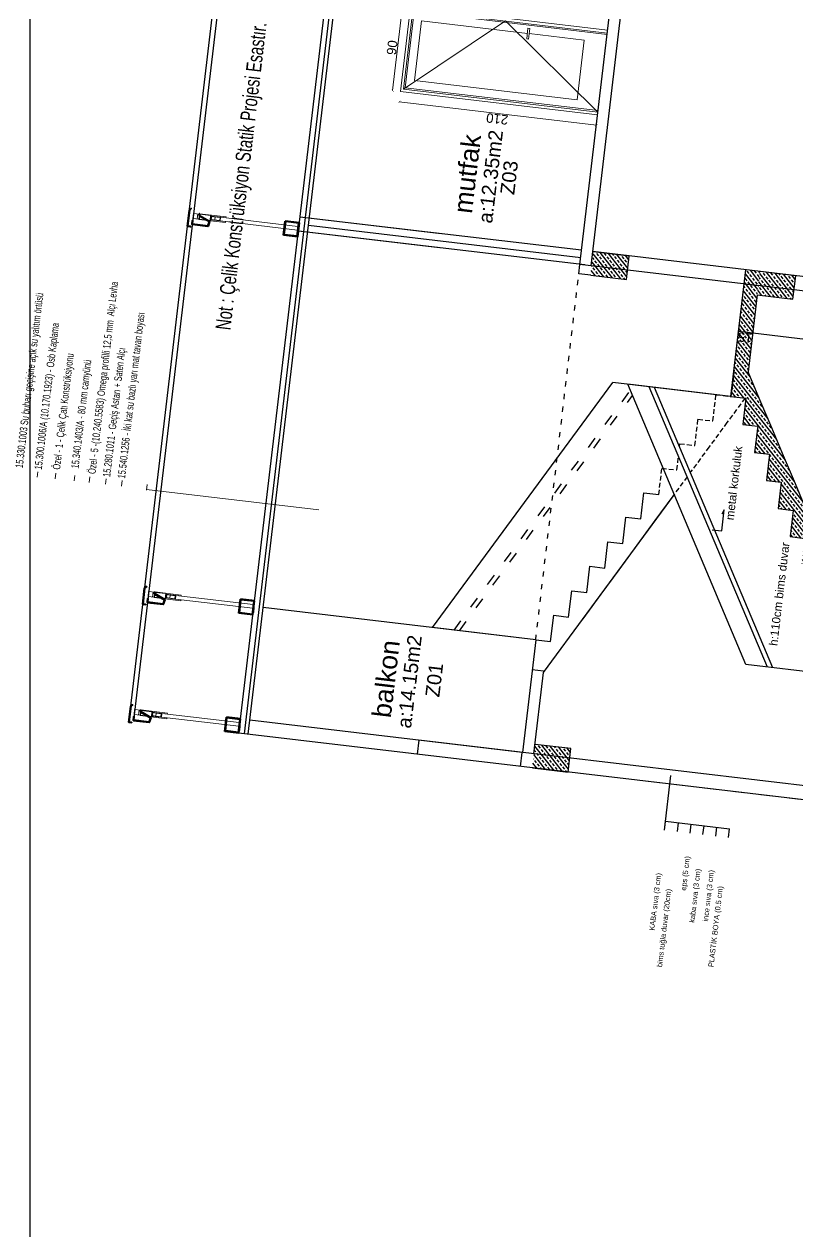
# Model space of a CAD drawing. Header units: centimetres. Extents: x -373760 to 14750, y -122502 to 29584.
# Drawn here: x -342415 to -338322, y -75884 to -69494 of the extents above; entities that cross this region are included whole.
import ezdxf
from ezdxf.enums import TextEntityAlignment as Align

# ---------------------------------------------------------------- set-up
doc = ezdxf.new("R2010")
doc.units = ezdxf.units.CM
doc.linetypes.add('ACAD_ISO03W100', pattern=[30, 12, -18])
doc.linetypes.add('HIDDENX2', pattern=[0.75, 0.5, -0.25])
for name, color, linetype, lineweight in [('-_Yazı_malzeme_DOSEME-Karo mozaik', 13, 'Continuous', 15), ('AKSLAR-P', 211, 'Continuous', 9), ('duvar', 10, 'Continuous', 25), ('MS_TAŞIYICI', 1, 'Continuous', 40), ('NESTAVILLA SACLARI', 22, 'Continuous', 15), ('Ölçü iç KGK', 124, 'Continuous', 20)]:
    doc.layers.add(name, color=color, linetype=linetype, lineweight=lineweight)
for name, color, linetype in [('alan', 7, 'Continuous'), ('ARK_WALL', 1, 'Continuous'), ('CER', 4, 'Continuous'), ('dog', 30, 'Continuous'), ('K', 1, 'Continuous'), ('mahal', 7, 'Continuous'), ('Oda', 7, 'Continuous'), ('Standart', 7, 'Continuous'), ('Tarama', 253, 'Continuous'), ('TASYUNU-P', 40, 'Continuous')]:
    doc.layers.add(name, color=color, linetype=linetype)
doc.layers.add('Öçü', color=7, linetype='Continuous', lineweight=18, true_color=0xd1cbad)
doc.styles.add('ARC-01', font='arial.ttf')
doc.styles.get("Standard").update_dxf_attribs({"font": 'arial.ttf'})
doc.linetypes.add('BATTING', pattern='A,0.00254,-2.54,[134,ltypeshp.shx,S=2.54,R=0,X=-2.54,Y=0],-5.08,[134,ltypeshp.shx,S=2.54,R=180,X=2.54,Y=0],-2.54', length=10.16254)
doc.dimstyles.new('aydın ölçü', dxfattribs={"dimtxt": 10, "dimasz": 2.5, "dimexe": 5, "dimexo": 5, "dimtad": 1, "dimdec": 0, "dimtxsty": 'Standard', "dimblk": 'ARCHTICK', "dimcen": 2.5, "dimse1": 1, "dimse2": 1, "dimadec": 0, "dimazin": 0, "dimtfac": 1, "dimtdec": 0, "dimtix": 1, "dimtmove": 0, "dimatfit": 3, "dimfxl": 5, "dimfxlon": 1, "dimarcsym": 0})

# ---------------------------------------------------------------- blocks, each defined once
blk = doc.blocks.new('_ArchTick')
at = {"color": 0, "linetype": 'ByBlock', "const_width": 0.15}
blk.add_lwpolyline([(-0.5, -0.5), (0.5, 0.5)], dxfattribs=at)
blk = doc.blocks.new('*D785')
at = {"layer": 'Defpoints', "color": 0, "transparency": 16777216}
for p in [(-22266.4, -14342.5), (-22266.4, -14357.5), (-22264.4, -14357.5)]:
    blk.add_point(p, dxfattribs=at)
at = {"layer": 'Öçü', "color": 0, "lineweight": -2, "transparency": 16777216}
blk.add_line((-22264.4, -14342.5), (-22264.4, -14357.5), dxfattribs=at)
at = {"layer": 'Öçü', "color": 0, "lineweight": -2, "transparency": 16777216, "xscale": 2.5, "yscale": 2.5, "zscale": 2.5}
for p, rotation in [((-22264.4, -14342.5), 90), ((-22264.4, -14357.5), 270)]:
    blk.add_blockref('_ArchTick', p, dxfattribs=dict(at, rotation=rotation))
at = {"layer": 'Öçü', "color": 0, "transparency": 16777216, "insert": (-22270.1, -14350), "char_height": 10, "attachment_point": 5, "rotation": 90}
blk.add_mtext('15', dxfattribs=at)
blk = doc.blocks.new('*D786')
at = {"layer": 'Defpoints', "color": 0, "transparency": 16777216}
for p in [(-22266.4, -14357.5), (-22264.4, -14517.4), (-22264.4, -14517.4)]:
    blk.add_point(p, dxfattribs=at)
at = {"layer": 'Öçü', "color": 0, "lineweight": -2, "transparency": 16777216}
blk.add_line((-22264.4, -14357.5), (-22264.4, -14517.4), dxfattribs=at)
at = {"layer": 'Öçü', "color": 0, "lineweight": -2, "transparency": 16777216, "xscale": 2.5, "yscale": 2.5, "zscale": 2.5}
for p, rotation in [((-22264.4, -14357.5), 90), ((-22264.4, -14517.4), 270)]:
    blk.add_blockref('_ArchTick', p, dxfattribs=dict(at, rotation=rotation))
at = {"layer": 'Öçü', "color": 0, "transparency": 16777216, "insert": (-22270.1, -14437.4), "char_height": 10, "attachment_point": 5, "rotation": 90}
blk.add_mtext('160', dxfattribs=at)
blk = doc.blocks.new('*D37')
at = {"layer": 'Defpoints', "color": 0, "transparency": 16777216}
for p in [(3422, 311.4), (3332, 302.9), (3422, 302.9)]:
    blk.add_point(p, dxfattribs=at)
at = {"layer": 'Öçü', "color": 0, "lineweight": -2, "transparency": 16777216}
blk.add_line((3332, 311.4), (3422, 311.4), dxfattribs=at)
at = {"layer": 'Öçü', "color": 0, "lineweight": -2, "transparency": 16777216, "xscale": 2.5, "yscale": 2.5, "zscale": 2.5, "rotation": 180}
blk.add_blockref('_ArchTick', (3332, 311.4), dxfattribs=at)
at = {"layer": 'Öçü', "color": 0, "lineweight": -2, "transparency": 16777216, "xscale": 2.5, "yscale": 2.5, "zscale": 2.5}
blk.add_blockref('_ArchTick', (3422, 311.4), dxfattribs=at)
at = {"layer": 'Öçü', "color": 0, "transparency": 16777216, "insert": (3377, 317.2), "char_height": 10, "attachment_point": 5}
blk.add_mtext('90', dxfattribs=at)
blk = doc.blocks.new('*D38')
at = {"layer": 'Defpoints', "color": 0, "transparency": 16777216}
for p in [(3332, 302.9), (3320.9, 92.9), (3332, 92.9)]:
    blk.add_point(p, dxfattribs=at)
at = {"layer": 'Öçü', "color": 0, "lineweight": -2, "transparency": 16777216}
blk.add_line((3320.9, 302.9), (3320.9, 92.9), dxfattribs=at)
at = {"layer": 'Öçü', "color": 0, "lineweight": -2, "transparency": 16777216, "xscale": 2.5, "yscale": 2.5, "zscale": 2.5}
for p, rotation in [((3320.9, 302.9), 90), ((3320.9, 92.9), 270)]:
    blk.add_blockref('_ArchTick', p, dxfattribs=dict(at, rotation=rotation))
at = {"layer": 'Öçü', "color": 0, "transparency": 16777216, "insert": (3315.2, 197.9), "char_height": 10, "attachment_point": 5, "rotation": 90}
blk.add_mtext('210', dxfattribs=at)
blk = doc.blocks.new('gfhfghfghfg')
for p, q in [((-45, 0), (45, 0)), ((-45, -210), (-45, 0)), ((45, 0), (45, -210)), ((-42.1, -2.9), (42.1, -2.9)), ((-42.1, -210), (-42.1, -2.9)), ((-40.6, -4.4), (40.6, -4.4)), ((-40.6, -210), (-40.6, -4.4)), ((40.6, -4.4), (40.6, -210)), ((42.1, -2.9), (42.1, -210)), ((-31.8, -13.2), (31.8, -13.2)), ((-31.8, -186.5), (-31.8, -13.2)), ((31.8, -13.2), (31.8, -126)), ((37.3, -126), (25.8, -126)), ((25.8, -128), (25.8, -126)), ((37.3, -128), (37.3, -126)), ((37.3, -128), (25.8, -128)), ((31.8, -128), (31.8, -186.5)), ((31.8, -186.5), (-31.8, -186.5)), ((45, -210), (-45, -210))]:
    blk.add_line(p, q)
at = {"color": 8}
for p, q in [((-42.1, -2.9), (42.1, -101.5)), ((42.1, -101.5), (-42.1, -210))]:
    blk.add_line(p, q, dxfattribs=at)
at = {"layer": 'Öçü'}
dim = blk.add_linear_dim(base=(45, 8.5), p1=(-45, 0), p2=(45, 0), dimstyle='aydın ölçü', dxfattribs=at)
dim.commit()
dim.dimension.update_dxf_attribs({"geometry": '*D37', "text_midpoint": (0, 14.2), "insert": (-3377, -302.9)})
dim = blk.add_linear_dim(base=(-56.1, -210), p1=(-45, 0), p2=(-45, -210), angle=90, dimstyle='aydın ölçü', dxfattribs=at)
dim.commit()
dim.dimension.update_dxf_attribs({"geometry": '*D38', "text_midpoint": (-61.8, -105), "insert": (-3377, -302.9)})
blk = doc.blocks.new('GFHFGHGFGHF')
at = {"layer": 'Tarama'}
h = blk.add_hatch(dxfattribs=at)
h.set_pattern_fill('ANSI33', color=256)
h.set_pattern_definition([(45, (-2465.8184, -3928.778), (-4.490128, 4.490128), []), (45, (-2461.328, -3928.778), (-4.490128, 4.490128), [3.175, -1.5875])])
h.paths.add_polyline_path([(-630, 347.3), (-650, 347.3), (-650, 309.3), (-630, 309.3)])
h.paths.add_polyline_path([(-625, 347.3), (-630, 347.3), (-630, 309.3), (-625, 309.3)])
h = blk.add_hatch(dxfattribs=at)
h.set_pattern_fill('ANSI33', color=256)
h.set_pattern_definition([(45, (-1940.9624, -3928.778), (-4.490128, 4.490128), []), (45, (-1936.472, -3928.778), (-4.490128, 4.490128), [3.175, -1.5875])])
h.paths.add_polyline_path([(-105.1, 347.3), (-125.1, 347.3), (-125.1, 309.3), (-105.1, 309.3)])
h.paths.add_polyline_path([(-100.1, 347.3), (-105.1, 347.3), (-105.1, 309.3), (-100.1, 309.3)])
h = blk.add_hatch(dxfattribs=at)
h.set_pattern_fill('ANSI33', color=256)
h.set_pattern_definition([(45, (-10.045, -146.511), (-4.49013, 4.49013), []), (45, (-5.555, -146.511), (-4.49013, 4.49013), [3.175, -1.5875])])
h.paths.add_polyline_path([(-262.9, 138), (-234.9, 153.9), (-206.9, 169.8), (-100, 169.8), (-100, 184.8), (-234.9, 184.8), (-234.9, 168.9), (-262.9, 168.9), (-262.9, 153), (-290.9, 153), (-290.9, 137.1), (-318.9, 137.1), (-318.9, 121.2), (-346.9, 121.2), (-346.9, 105.3), (-374.9, 105.3), (-374.9, 89.4), (-402.9, 89.4), (-402.9, 73.5), (-430.9, 73.5), (-430.9, 57.6), (-458.9, 57.6), (-458.9, 41.7), (-486.9, 41.7), (-486.9, 25.8), (-514.9, 25.8), (-514.9, 9.9), (-488.5, 9.9), (-458.9, 26.7), (-430.9, 42.6), (-402.9, 58.5), (-374.9, 74.4), (-346.9, 90.3), (-318.9, 106.2), (-290.9, 122.1)])
h = blk.add_hatch(dxfattribs=at)
h.set_pattern_fill('ANSI33', color=256)
h.set_pattern_definition([(45, (-1940.9624, -4106.189), (-4.490128, 4.490128), []), (45, (-1936.472, -4106.189), (-4.490128, 4.490128), [3.175, -1.5875])])
h.paths.add_polyline_path([(-105.1, 169.9), (-125.1, 169.9), (-125.1, 131.9), (-105.1, 131.9)])
h.paths.add_polyline_path([(-100.1, 169.9), (-105.1, 169.9), (-105.1, 131.9), (-100.1, 131.9)])
at = {"layer": '-_Yazı_malzeme_DOSEME-Karo mozaik'}
for p, q in [((-400.3, 904), (-406.1, 904)), ((-400.3, 904), (-406.1, 904)), ((-399.7, 884.7), (-405.5, 884.7)), ((-399.7, 864.6), (-405.5, 864.6)), ((-399.3, 848.7), (-405.1, 848.7)), ((-399.2, 831.3), (-405, 831.3)), ((-399.2, 814), (-405, 814)), ((-400.3, 787.3), (-406.1, 787.3)), ((-405.5, 603.8), (-405.5, 787.3))]:
    blk.add_line(p, q, dxfattribs=at)
at = {"layer": 'AKSLAR-P', "linetype": 'ACAD_ISO03W100'}
blk.add_line((-650, 61.9), (-650, 610), dxfattribs=at)
at = {"layer": 'ARK_WALL'}
for points in [[(-650, 660), (-649.7, 659.5), (-647.9, 660), (-648.1, 659.5)], [(-648.1, 659.5), (-647.8, 659), (-647.9, 660), (-647.6, 659.5)], [(-647.8, 659), (-642.2, 659), (-647.6, 659.5), (-642.4, 659.5)], [(-642.2, 659), (-641.9, 659.5), (-642.4, 659.5), (-642, 660)], [(-641.9, 659.5), (-640.4, 659.5), (-642, 660), (-640, 660)], [(-524.2, 660, 0.1), (-523.9, 659.5, 0.1), (-522.1, 660, 0.1), (-522.3, 659.5, 0.1)], [(-522.3, 659.5, 0.1), (-522, 659, 0.1), (-522.1, 660, 0.1), (-521.8, 659.5, 0.1)], [(-522, 659, 0.1), (-516.4, 659, 0.1), (-521.8, 659.5, 0.1), (-516.6, 659.5, 0.1)], [(-516.4, 659, 0.1), (-516.1, 659.5, 0.1), (-516.6, 659.5, 0.1), (-516.2, 660, 0.1)], [(-516.1, 659.5, 0.1), (-514.6, 659.5, 0.1), (-516.2, 660, 0.1), (-514.2, 660, 0.1)], [(-121.3, 660), (-121, 659.5), (-119.2, 660), (-119.4, 659.5)], [(-119.4, 659.5), (-119.1, 659), (-119.2, 660), (-118.9, 659.5)], [(-119.1, 659), (-113.5, 659), (-118.9, 659.5), (-113.7, 659.5)], [(-113.5, 659), (-113.2, 659.5), (-113.7, 659.5), (-113.3, 660)], [(-113.2, 659.5), (-111.7, 659.5), (-113.3, 660), (-111.3, 660)]]:
    blk.add_solid(points, dxfattribs=at)
at = {"layer": 'dog'}
for p, q in [((-515, 469.8), (-235, 310.8)), ((-515, 359.8), (-515, 469.8)), ((-515, 135.9), (-235, 294.9)), ((-235, 184.9), (-235, 294.9)), ((-515, 25.9), (-515, 135.9))]:
    blk.add_line(p, q, dxfattribs=at)
at = {"layer": 'dog', "color": 4, "linetype": 'ACAD_ISO03W100'}
for p, q in [((-515, 446.8), (-241.3, 291.4)), ((-515, 441.1), (-246.3, 288.5))]:
    blk.add_line(p, q, dxfattribs=at)
at = {"layer": 'dog', "color": 4}
for p, q in [((-515, 112.9), (-235, 271.9)), ((-515, 107.2), (-235, 266.2)), ((-377.5, 188), (-377.5, 177.8)), ((-355, 177.8), (-359.7, 179.7)), ((-377.5, 177.8), (-355, 177.8))]:
    blk.add_line(p, q, dxfattribs=at)
at = {"layer": 'dog'}
blk.add_lwpolyline([(-235, 200.8), (-235, 310.8)], dxfattribs=at)
at = {"layer": 'duvar'}
for p, q in [((-650, 777.1, 0.1), (510, 777.1, 0.1)), ((-650, 772.1, 0.1), (510, 772.1, 0.1)), ((-650, 660), (510, 660)), ((-115, 354.9), (-115, 660)), ((-115, 509.7), (-115, 660)), ((-100, 509.7), (-100, 660)), ((-650, 650), (510, 650)), ((-635, 360), (-635, 650)), ((-515, 359.8), (-515, 650)), ((-100, 360), (-100, 648)), ((-635, 470), (-650, 470)), ((-635, 10), (-635, 470)), ((-650, 360), (-635, 360)), ((-515, 359.8), (-635, 359.8)), ((-125.1, 347.3), (-125.1, 360)), ((-125.1, 360), (-115, 360)), ((-115, 360), (510, 360)), ((-115, 10), (-115, 360)), ((-548.3, 347.8), (-635, 347.8)), ((-345.1, 232.4), (-548.3, 347.8)), ((-115, 348), (510, 348)), ((-100, 10), (-100, 348)), ((-459, 297.1), (-487, 313)), ((-431, 281.2), (-459, 297.1)), ((-403, 265.3), (-431, 281.2)), ((-375, 249.4), (-403, 265.3)), ((-347, 233.5), (-375, 249.4)), ((-235, 184.9), (-100, 184.9)), ((-115, 184.9), (-115, 169.9)), ((-235, 154), (-207, 169.9)), ((-125.1, 169.9), (-207, 169.9)), ((-263, 138.1), (-235, 154)), ((-291, 122.2), (-263, 138.1)), ((-319, 106.3), (-291, 122.2)), ((-347, 90.4), (-319, 106.3))]:
    blk.add_line(p, q, dxfattribs=at)
at = {"layer": 'duvar', "linetype": 'HIDDENX2', "ltscale": 10}
for p, q in [((-324.8, 220.9), (-347, 233.5)), ((-319, 217.6), (-319.7, 218)), ((-291, 201.7), (-319, 217.6)), ((-263, 185.8), (-291, 201.7)), ((-235, 169.9), (-263, 185.8))]:
    blk.add_line(p, q, dxfattribs=at)
at = {"layer": 'duvar'}
for points in [[(-650, -5), (-650, 660)], [(-546.9, 347.8), (-546.9, 359.8)], [(-515, 359.8), (-515, 343.9)], [(-650, 347.3), (-650, 309.3), (-625, 309.3), (-625, 347.3)], [(-125.1, 347.3), (-125.1, 309.3), (-100.1, 309.3), (-100.1, 347.3)], [(-515, 343.9), (-487, 343.9), (-487, 328)], [(-487, 328), (-459, 328), (-459, 312.1)], [(-459, 312.1), (-431, 312.1), (-431, 296.2)], [(-431, 296.2), (-403, 296.2), (-403, 280.3)], [(-403, 280.3), (-375, 280.3), (-375, 264.4)], [(-375, 264.4), (-347, 264.4), (-347, 248.5)], [(-207, 184.9), (-235, 184.9), (-235, 169)], [(-235, 169), (-263, 169), (-263, 153.1)], [(-125.1, 169.9), (-125.1, 131.9), (-100.1, 131.9), (-100.1, 169.9)], [(-263, 153.1), (-291, 153.1), (-291, 137.2)], [(-291, 137.2), (-319, 137.2), (-319, 121.3)], [(-319, 121.3), (-347, 121.3), (-347, 105.4)], [(-347, 105.4), (-375, 105.4), (-375, 89.5)]]:
    blk.add_lwpolyline(points, dxfattribs=at)
at = {"layer": 'duvar', "linetype": 'HIDDENX2', "ltscale": 10}
for points in [[(-347, 248.5), (-319, 248.5), (-319, 232.6)], [(-319, 232.6), (-304.2, 232.6)], [(-294.1, 232.6), (-291, 232.6), (-291, 216.7)], [(-291, 216.7), (-263, 216.7), (-263, 200.8)], [(-263, 200.8), (-235, 200.8), (-235, 184.9)]]:
    blk.add_lwpolyline(points, dxfattribs=at)
at = {"layer": 'K', "linetype": 'Continuous', "lineweight": 5}
for points in [[(-643.6, 772.5), (-638.2, 772.5)], [(-643.6, 765.9), (-643.6, 772.5)], [(-643.6, 767.7), (-638.2, 767.7)], [(-638.2, 765.9), (-638.2, 772.5)], [(-114.8, 772.5), (-109.4, 772.5)], [(-114.8, 765.9), (-114.8, 772.5)], [(-114.8, 767.7), (-109.4, 767.7)], [(-109.4, 765.9), (-109.4, 772.5)], [(-643.9, 737.7), (-643.9, 765.9)], [(-643.9, 765.9), (-637.9, 765.9)], [(-643.5, 754.1), (-643.5, 765.5)], [(-643.5, 765.5), (-638.3, 765.5)], [(-643.5, 754.1), (-638.3, 754.1)], [(-638.3, 754.1), (-638.3, 765.5)], [(-637.9, 737.7), (-637.9, 765.9)], [(-115.1, 737.7), (-115.1, 765.9)], [(-115.1, 765.9), (-109.1, 765.9)], [(-114.7, 754.1), (-114.7, 765.5)], [(-114.7, 765.5), (-109.5, 765.5)], [(-114.7, 754.1), (-109.5, 754.1)], [(-109.5, 754.1), (-109.5, 765.5)], [(-109.1, 737.7), (-109.1, 765.9)], [(-643.9, 753.7), (-637.9, 753.7)], [(-642.9, 743.5), (-642.9, 753.7)], [(-642.9, 753.7), (-642.5, 753.7)], [(-642.9, 661), (-642.9, 743.5)], [(-642.9, 743.5), (-638.9, 743.5)], [(-642.5, 744), (-642.5, 753.7)], [(-642.5, 752.9), (-639.3, 752.9)], [(-642.5, 749.3), (-639.3, 749.3)], [(-642.5, 744), (-639.3, 744)], [(-639.4, 744), (-639.3, 749.3)], [(-639.3, 744), (-639.3, 753.7)], [(-639.3, 753.7), (-638.9, 753.7)], [(-638.9, 743.5), (-638.9, 753.7)], [(-638.9, 661), (-638.9, 743.5)], [(-115.1, 753.7), (-109.1, 753.7)], [(-114.1, 743.5), (-114.1, 753.7)], [(-114.1, 753.7), (-113.7, 753.7)], [(-114.1, 661), (-114.1, 743.5)], [(-114.1, 743.5), (-110.1, 743.5)], [(-113.7, 744), (-113.7, 753.7)], [(-113.7, 752.9), (-110.5, 752.9)], [(-113.7, 749.3), (-110.5, 749.3)], [(-113.7, 744), (-110.5, 744)], [(-110.6, 744), (-110.5, 749.3)], [(-110.5, 744), (-110.5, 753.7)], [(-110.5, 753.7), (-110.1, 753.7)], [(-110.1, 743.5), (-110.1, 753.7)], [(-110.1, 661), (-110.1, 743.5)], [(-643.9, 737.7), (-642.9, 737.7)], [(-638.9, 737.7), (-637.9, 737.7)], [(-115.1, 737.7), (-114.1, 737.7)], [(-110.1, 737.7), (-109.1, 737.7)], [(-643.9, 661), (-637.9, 661)], [(-643.5, 660.6), (-638.3, 660.6)], [(-115.1, 661), (-109.1, 661)], [(-114.7, 660.6), (-109.5, 660.6)]]:
    blk.add_lwpolyline(points, dxfattribs=at)
at = {"layer": 'K', "linetype": 'Continuous', "lineweight": 5, "elevation": 0.1}
for points in [[(-517.8, 772.5), (-512.4, 772.5)], [(-517.8, 765.9), (-517.8, 772.5)], [(-517.8, 767.7), (-512.4, 767.7)], [(-512.4, 765.9), (-512.4, 772.5)], [(-518.1, 737.7), (-518.1, 765.9)], [(-518.1, 765.9), (-512.1, 765.9)], [(-517.7, 754.1), (-517.7, 765.5)], [(-517.7, 765.5), (-512.5, 765.5)], [(-517.7, 754.1), (-512.5, 754.1)], [(-512.5, 754.1), (-512.5, 765.5)], [(-512.1, 737.7), (-512.1, 765.9)], [(-518.1, 753.7), (-512.1, 753.7)], [(-517.1, 743.5), (-517.1, 753.7)], [(-517.1, 753.7), (-516.7, 753.7)], [(-517.1, 661), (-517.1, 743.5)], [(-517.1, 743.5), (-513.1, 743.5)], [(-516.7, 744), (-516.7, 753.7)], [(-516.7, 752.9), (-513.5, 752.9)], [(-516.7, 749.3), (-513.5, 749.3)], [(-516.7, 744), (-513.5, 744)], [(-513.6, 744), (-513.5, 749.3)], [(-513.5, 744), (-513.5, 753.7)], [(-513.5, 753.7), (-513.1, 753.7)], [(-513.1, 743.5), (-513.1, 753.7)], [(-513.1, 661), (-513.1, 743.5)], [(-518.1, 737.7), (-517.1, 737.7)], [(-513.1, 737.7), (-512.1, 737.7)], [(-518.1, 661), (-512.1, 661)], [(-517.7, 660.6), (-512.5, 660.6)]]:
    blk.add_lwpolyline(points, dxfattribs=at)
at = {"layer": 'MS_TAŞIYICI'}
for points in [[(-649.9, 675), (-634.9, 675)], [(-649.9, 660), (-649.9, 675)], [(-649.4, 660.5), (-649.4, 674.5)], [(-649.4, 674.5), (-635.4, 674.5)], [(-635.4, 660.5), (-635.4, 674.5)], [(-634.9, 660), (-634.9, 675)], [(-121.1, 675), (-106.1, 675)], [(-121.1, 660), (-121.1, 675)], [(-120.6, 660.5), (-120.6, 674.5)], [(-120.6, 674.5), (-106.6, 674.5)], [(-106.6, 660.5), (-106.6, 674.5)], [(-106.1, 660), (-106.1, 675)], [(-649.9, 660), (-634.9, 660)], [(-649.4, 660.5), (-635.4, 660.5)], [(-121.1, 660), (-106.1, 660)], [(-120.6, 660.5), (-106.6, 660.5)]]:
    blk.add_lwpolyline(points, dxfattribs=at)
at = {"layer": 'MS_TAŞIYICI', "elevation": 0.1}
for points in [[(-524.1, 675), (-509.1, 675)], [(-524.1, 660), (-524.1, 675)], [(-523.6, 660.5), (-523.6, 674.5)], [(-523.6, 674.5), (-509.6, 674.5)], [(-509.6, 660.5), (-509.6, 674.5)], [(-509.1, 660), (-509.1, 675)], [(-524.1, 660), (-509.1, 660)], [(-523.6, 660.5), (-509.6, 660.5)]]:
    blk.add_lwpolyline(points, dxfattribs=at)
at = {"layer": 'NESTAVILLA SACLARI', "lineweight": 40}
for points, elevation in [([(-652.6, 773.8), (-652.6, 773.8), (-652.3, 774.1), (-652.3, 777.1), (-635.1, 777.1), (-633.4, 775.4), (-633.4, 775.3), (-635.1, 777.1), (-652.2, 777.1), (-652.2, 774.1), (-652.6, 773.8)], 0.1), ([(-526.8, 773.8), (-526.8, 773.8), (-526.5, 774.1), (-526.5, 777.1), (-509.3, 777.1), (-507.5, 775.4), (-507.6, 775.3), (-509.3, 777.1), (-526.4, 777.1), (-526.4, 774.1), (-526.8, 773.8)], 0.2), ([(-123.8, 773.8), (-123.9, 773.8), (-123.5, 774.1), (-123.5, 777.1), (-106.4, 777.1), (-104.6, 775.4), (-104.6, 775.3), (-106.4, 777.1), (-123.5, 777.1), (-123.5, 774.1), (-123.8, 773.8)], 0.1)]:
    blk.add_lwpolyline(points, dxfattribs=dict(at, elevation=elevation))
at = {"layer": 'NESTAVILLA SACLARI', "lineweight": 50}
for points in [[(-637.8, 765.8), (-639.8, 765.8), (-644.8, 754.5), (-649.8, 755.5), (-649.8, 772.5), (-645.8, 772.5), (-645.8, 772.4), (-649.7, 772.4), (-649.7, 755.6), (-644.9, 754.6), (-639.9, 765.9), (-637.8, 765.9), (-637.8, 765.8)], [(-109.1, 765.8), (-111.1, 765.8), (-116, 754.5), (-121, 755.5), (-121, 772.5), (-117, 772.5), (-117, 772.4), (-120.9, 772.4), (-120.9, 755.6), (-116.1, 754.6), (-111.2, 765.9), (-109.1, 765.9), (-109.1, 765.8)]]:
    blk.add_lwpolyline(points, dxfattribs=at)
at = {"layer": 'NESTAVILLA SACLARI', "lineweight": 50, "elevation": 0.1}
blk.add_lwpolyline([(-512, 765.8), (-514, 765.8), (-519, 754.5), (-524, 755.5), (-524, 772.5), (-520, 772.5), (-520, 772.4), (-523.9, 772.4), (-523.9, 755.6), (-519.1, 754.6), (-514.1, 765.9), (-512, 765.9), (-512, 765.8)], dxfattribs=at)
at = {"layer": 'Standart'}
for p, q in [((-699, 200.8), (-640.7, 200.8)), ((-699, 200.8), (-689.6, 200.8)), ((-689.6, 200.8), (-689.6, 132.6)), ((-699, 187.1), (-689.6, 187.1)), ((-699, 173.5), (-689.6, 173.5)), ((-699, 159.8), (-689.6, 159.8)), ((-699, 146.2), (-689.6, 146.2)), ((-699, 132.6), (-689.6, 132.6))]:
    blk.add_line(p, q, dxfattribs=at)
at = {"layer": 'TASYUNU-P', "linetype": 'BATTING', "lineweight": -2, "ltscale": 0.45}
for p, q in [((-650, 654.1), (510, 654.1)), ((-107.5, 650), (-107.5, 360))]:
    blk.add_line(p, q, dxfattribs=at)
at = {"layer": 'Ölçü iç KGK', "linetype": 'ACAD_ISO03W100', "lineweight": -2, "ltscale": 0.45}
blk.add_line((-515, 359.8), (-125.1, 360), dxfattribs=at)
at = {"layer": 'Öçü'}
blk.add_blockref('gfhfghfghfg', (89.5, 570), dxfattribs=at)
at = {"layer": '-_Yazı_malzeme_DOSEME-Karo mozaik', "style": 'ARC-01', "width": 0.7}
for s, height, p in [('15.330.1003 Su buharı geçişine açık su yalıtım örtüsü', 8, (-212.1, 920.1)), ('15.300.1006/A (10.170.1923) - Osb Kaplama', 8, (-241.7, 899.9)), ('Özel - 1 - Çelik Çatı Konstrüksiyonu', 8, (-271.8, 880.7)), (' 15.340.1403/A - 80 mm camyünü', 8, (-276.5, 861.4)), ('Özel - 5 -(10.240.5583) Omega profilli 12,5 mm  Alçı Levha', 8, (-191.1, 843)), ('15.280.1011 - Geçiş Astarı + Saten Alçı', 8, (-259.5, 827.1)), ('15.540.1256 - İki kat su bazlı yarı mat tavan boyası', 8, (-219.9, 811.3)), ('Not : Çelik Konstrüksiyon Statik Projesi Esastır.', 16, (99.7, 719.1))]:
    blk.add_text(s, height=height, dxfattribs=at).set_placement(p, align=Align.RIGHT)
at = {"char_height": 5.625, "width": 301.208, "attachment_point": 1}
for s, insert in [('{\\fBankGothic Lt BT|b0|i0|c162|p34;KABA sıva (3 cm)}', (-806.1, 204.4)), ('{\\fBankGothic Lt BT|b0|i0|c162|p34;bims tuğla duvar (20cm)}', (-843.6, 191.9)), ('{\\fBankGothic Lt BT|b0|i0|c162|p34;eps (5 cm)}', (-760.2, 176.3)), ('{\\fBankGothic Lt BT|b0|i0|c162|p34;kaba sıva (3 cm)}', (-792.9, 163.5)), ('{\\fBankGothic Lt BT|b0|i0|c162|p34;ince sıva (3 cm)}', (-789.9, 149.3)), ('{\\fBankGothic Lt BT|b0|i0|c162|p34;PLASTİK BOYA (0.5 cm)}', (-837.2, 137.9))]:
    blk.add_mtext(s, dxfattribs=dict(at, insert=insert))
at = {"layer": 'alan', "linetype": 'BATTING', "lineweight": -2, "ltscale": 0.45}
blk.add_text('a:14.15m2', height=15, dxfattribs=at).set_placement((-574.7, 479.8), align=Align.CENTER)
at = {"layer": 'alan', "lineweight": -2, "ltscale": 0.5}
blk.add_text('a:12.35m2', height=15, dxfattribs=at).set_placement((-33.8, 457.3), align=Align.CENTER)
at = {"layer": 'dog', "color": 4, "insert": (-286.3, 166.5), "char_height": 8.75, "attachment_point": 9}
blk.add_mtext_dynamic_manual_height_columns('metal korkuluk', width=179.202, gutter_width=12.5, heights=[0], dxfattribs=at)
at = {"layer": 'dog', "insert": (-381.7, 105), "char_height": 8.75, "attachment_point": 9}
blk.add_mtext_dynamic_manual_height_columns('h:110cm bims duvar', width=179.202, gutter_width=12.5, heights=[0], dxfattribs=at)
at = {"layer": 'mahal', "linetype": 'BATTING', "lineweight": -2, "ltscale": 0.45}
blk.add_text('balkon', height=20, dxfattribs=at).set_placement((-574.7, 502.3), align=Align.CENTER)
at = {"layer": 'mahal', "lineweight": -2, "ltscale": 0.5}
blk.add_text('mutfak', height=20, dxfattribs=at).set_placement((-33.8, 479.8), align=Align.CENTER)
at = {"layer": 'Oda'}
for s, p in [('Z01', (-569.9, 453.9)), ('Z03', (-32.6, 437.7))]:
    blk.add_text(s, height=15, dxfattribs=at).set_placement(p, align=Align.CENTER)
at = {"layer": 'Öçü'}
for base, p1, p2, picture, middle in [((-165.5, 169.9), (-167.5, 184.9), (-167.5, 169.9), '*D785', (-171.2, 177.4)), ((-165.5, 10), (-167.5, 169.9), (-165.5, 10), '*D786', (-171.2, 90))]:
    dim = blk.add_linear_dim(base=base, p1=p1, p2=p2, angle=90, dimstyle='aydın ölçü', override={"dimtmove": 1}, dxfattribs=at)
    dim.commit()
    dim.dimension.update_dxf_attribs({"geometry": picture, "text_midpoint": middle, "insert": (22098.9, 14527.4)})
blk = doc.blocks.new('TYUTYUTYUTYU')
at = {"layer": 'duvar', "rotation": 83.25056049680262}
blk.add_blockref('GFHFGHGFGHF', (-2077.6, 661.9), dxfattribs=at)

msp = doc.modelspace()

# ---------------------------------------------------------------- linework, layer by layer
at = {"layer": 'CER', "color": 2}
msp.add_lwpolyline([(-342384.34, -86438.86), (-315560.17, -86438.86), (-315560.17, -56738.86), (-342384.34, -56738.86)], close=True, dxfattribs=at)

# ---------------------------------------------------------------- block references
at = {"layer": 'duvar', "xscale": 5, "yscale": 5, "zscale": 5}
msp.add_blockref('TYUTYUTYUTYU', (-327231.49, -73715.03), dxfattribs=at)

doc.saveas('drawing.dxf')
